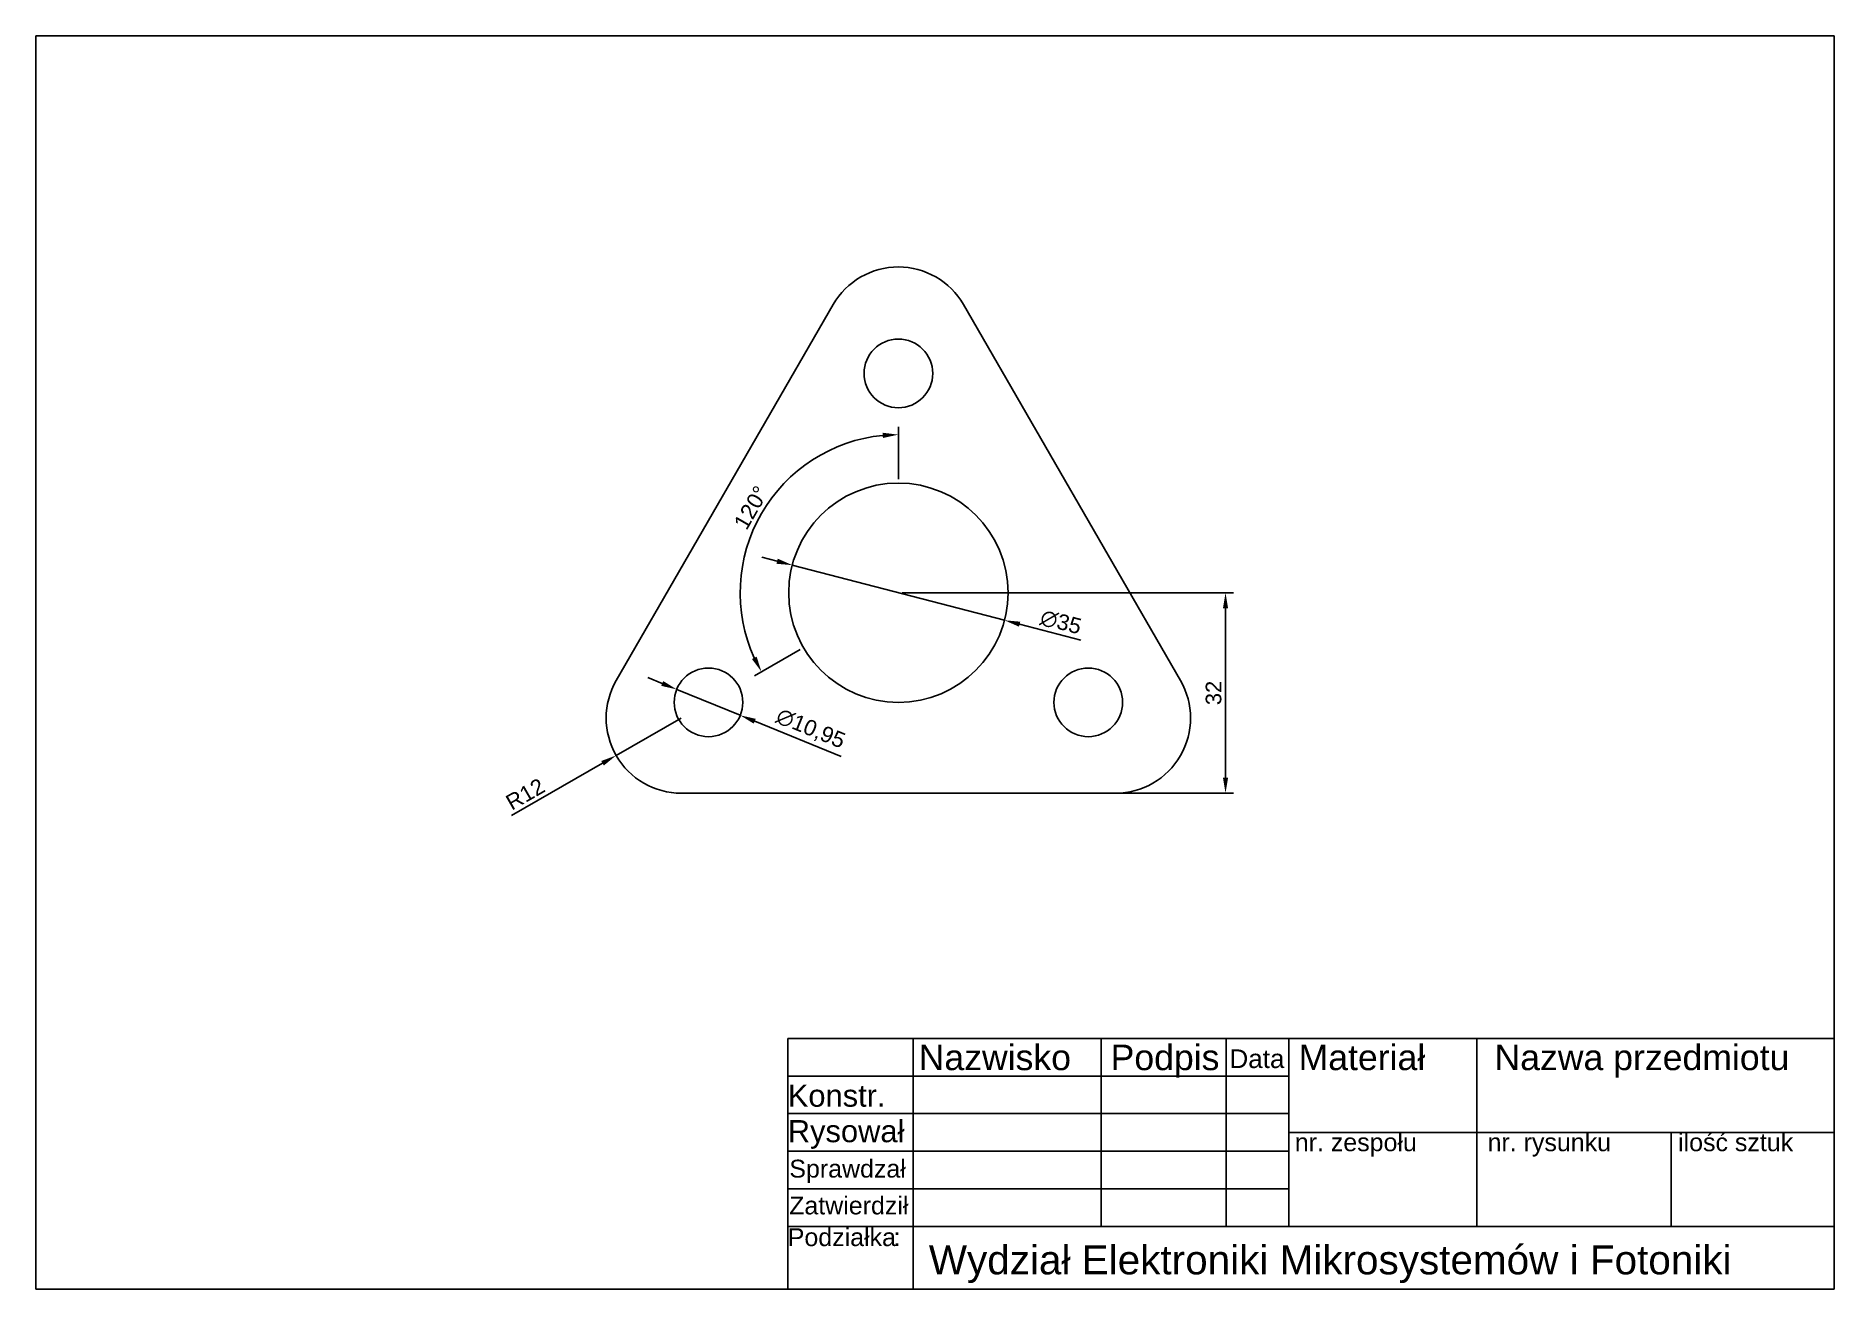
# Model space of a CAD drawing. Header units: millimetres. Extents: x 5 to 292, y 5 to 205.
import ezdxf

# ---------------------------------------------------------------- set-up
doc = ezdxf.new("R2010")
doc.units = ezdxf.units.MM
doc.styles.get("Standard").update_dxf_attribs({"font": 'arial.ttf'})
doc.dimstyles.new('ISO-25', dxfattribs={"dimtxt": 2.5, "dimasz": 2.5, "dimexe": 1.25, "dimexo": 0.625, "dimtad": 1, "dimtxsty": 'Standard', "dimcen": 2.5, "dimadec": 0, "dimazin": 0, "dimtfac": 1, "dimtmove": 0, "dimatfit": 3, "dimfxl": 1, "dimarcsym": 0})

# ---------------------------------------------------------------- blocks, each defined once
blk = doc.blocks.new('*U3')
blk.add_circle((0, 0), 5.48)
blk = doc.blocks.new('*U4')
at = {"color": 0, "linetype": 'ByBlock', "lineweight": -2, "transparency": 16777216}
blk.add_blockref('*U3', (412.03, 125.84), dxfattribs=at)
for p, rotation in [((381.72, 73.34), 120), ((442.34, 73.34), 240)]:
    blk.add_blockref('*U3', p, dxfattribs=dict(at, rotation=rotation))
blk = doc.blocks.new('*D5')
at = {"color": 0, "lineweight": -2, "transparency": 16777216}
for p, q in [((104.96, 101.65), (102.64, 102.6)), ((107.27, 100.71), (117.41, 96.57)), ((133.54, 89.98), (119.73, 95.62))]:
    blk.add_line(p, q, dxfattribs=at)
at = {"color": 0, "transparency": 16777216}
for points in [[(105.12, 102.04), (104.8, 101.27), (107.27, 100.71)], [(119.88, 96.01), (119.57, 95.24), (117.41, 96.57)]]:
    blk.add_solid(points, dxfattribs=at)
at = {"layer": 'Defpoints', "color": 0, "transparency": 16777216}
for p in [(107.27, 100.71), (117.41, 96.57)]:
    blk.add_point(p, dxfattribs=at)
at = {"color": 0, "transparency": 16777216, "insert": (128.61, 94.34), "char_height": 2.5, "attachment_point": 5, "rotation": 337.7863}
blk.add_mtext('∅10,95', dxfattribs=at)
blk = doc.blocks.new('*D6')
at = {"color": 0, "lineweight": -2, "transparency": 16777216}
for p, q in [((123.3, 121.17), (120.88, 121.8)), ((125.72, 120.54), (159.59, 111.74)), ((171.76, 108.58), (162.01, 111.11))]:
    blk.add_line(p, q, dxfattribs=at)
at = {"color": 0, "transparency": 16777216}
for points in [[(123.4, 121.57), (123.19, 120.76), (125.72, 120.54)], [(162.11, 111.51), (161.91, 110.71), (159.59, 111.74)]]:
    blk.add_solid(points, dxfattribs=at)
at = {"layer": 'Defpoints', "color": 0, "transparency": 16777216}
for p in [(125.72, 120.54), (159.59, 111.74)]:
    blk.add_point(p, dxfattribs=at)
at = {"color": 0, "transparency": 16777216, "insert": (168.59, 111.44), "char_height": 2.5, "attachment_point": 5, "rotation": 345.4357}
blk.add_mtext('∅35', dxfattribs=at)
blk = doc.blocks.new('*D7')
at = {"color": 0, "lineweight": -2, "transparency": 16777216}
for p, q in [((108.01, 96.14), (97.6, 90.16)), ((80.91, 80.58), (95.44, 88.92))]:
    blk.add_line(p, q, dxfattribs=at)
at = {"color": 0, "transparency": 16777216}
blk.add_solid([(95.23, 89.28), (95.64, 88.56), (97.6, 90.16)], dxfattribs=at)
at = {"layer": 'Defpoints', "color": 0, "transparency": 16777216}
for p in [(108.01, 96.14), (97.6, 90.16)]:
    blk.add_point(p, dxfattribs=at)
at = {"color": 0, "transparency": 16777216, "insert": (83.1, 84), "char_height": 2.5, "attachment_point": 5, "rotation": 29.856}
blk.add_mtext('R12', dxfattribs=at)
blk = doc.blocks.new('*D8')
at = {"color": 0, "lineweight": -2, "transparency": 16777216}
for p, q in [((143.28, 116.14), (196.12, 116.14)), ((194.87, 113.64), (194.87, 86.64)), ((143.28, 84.14), (196.12, 84.14))]:
    blk.add_line(p, q, dxfattribs=at)
at = {"color": 0, "transparency": 16777216}
for points in [[(194.46, 113.64), (195.29, 113.64), (194.87, 116.14)], [(194.46, 86.64), (195.29, 86.64), (194.87, 84.14)]]:
    blk.add_solid(points, dxfattribs=at)
at = {"layer": 'Defpoints', "color": 0, "transparency": 16777216}
for p in [(142.65, 116.14), (142.65, 84.14), (194.87, 84.14)]:
    blk.add_point(p, dxfattribs=at)
at = {"color": 0, "transparency": 16777216, "insert": (192.97, 100.14), "char_height": 2.5, "attachment_point": 5, "rotation": 90}
blk.add_mtext('32', dxfattribs=at)
blk = doc.blocks.new('*D9')
at = {"color": 0, "lineweight": -2, "transparency": 16777216}
for p, q in [((142.65, 134.26), (142.65, 142.62)), ((126.96, 107.08), (119.71, 102.89))]:
    blk.add_line(p, q, dxfattribs=at)
blk.add_arc((142.65, 116.14), 25.24, 95.6782, 204.3218, dxfattribs=at)
at = {"color": 0, "transparency": 16777216}
for points in [[(140.14, 141.67), (140.18, 140.83), (142.65, 141.37)], [(120.03, 105.93), (119.29, 105.55), (120.8, 103.52)]]:
    blk.add_solid(points, dxfattribs=at)
at = {"layer": 'Defpoints', "color": 0, "transparency": 16777216}
for p in [(126.43, 135.47), (142.65, 133.64), (142.65, 116.14), (127.5, 107.39)]:
    blk.add_point(p, dxfattribs=at)
at = {"color": 0, "transparency": 16777216, "insert": (119.15, 129.71), "char_height": 2.5, "attachment_point": 5, "rotation": 60}
blk.add_mtext('120°', dxfattribs=at)

msp = doc.modelspace()

# ---------------------------------------------------------------- linework, layer by layer
for p, q in [((5, 5), (5, 205)), ((5, 205), (292, 205)), ((292, 205), (292, 5)), ((125, 45), (125, 5)), ((125, 45), (292, 45)), ((145, 15), (145, 45)), ((175, 39), (175, 45)), ((195, 45), (195, 15)), ((205, 39), (205, 45)), ((235, 30), (235, 45)), ((145, 39), (125, 39)), ((175, 39), (145, 39)), ((175, 39), (175, 15)), ((175, 39), (205, 39)), ((205, 39), (205, 15)), ((145, 33), (125, 33)), ((145, 33), (205, 33)), ((235, 30), (205, 30)), ((235, 30), (235, 15)), ((235, 30), (292, 30)), ((266.019, 15), (266.019, 30)), ((145, 27), (125, 27)), ((145, 27), (205, 27)), ((145, 21), (125, 21)), ((145, 21), (205, 21)), ((145, 15), (125, 15)), ((145, 15), (145, 5)), ((145, 15), (292, 15)), ((292, 5), (5, 5))]:
    msp.add_line(p, q)
msp.add_lwpolyline([(132.261, 162.138), (97.62, 102.138, 0.5773503), (108.012, 84.138), (177.294, 84.138, 0.5773503), (187.686, 102.138), (153.045, 162.138, 0.5773503)], format="xyb", close=True)
msp.add_circle((142.653, 116.138), 17.5)

# ---------------------------------------------------------------- block references
msp.add_blockref('*U4', (-269.374, 25.3))

# ---------------------------------------------------------------- texts
for s, height, p in [('Nazwisko    Podpis        Materiał       Nazwa przedmiotu', 4.06877, (145.891, 39.937)), ('Data', 2.9776, (195.499, 40.271)), ('Konstr.', 3.5275, (125, 34.102)), ('Rysował', 3.5275, (125, 28.435)), ('nr. zespołu', 2.851, (205.929, 27)), ('nr. rysunku', 2.851, (236.701, 27)), ('ilość sztuk', 2.851, (267.102, 27)), ('Sprawdzał', 2.851, (125.25, 22.789)), ('Zatwierdził', 2.851, (125.224, 16.912)), ('Podziałka', 2.851, (125, 11.854)), (':', 2.851, (141.882, 11.86)), ('Wydział Elektroniki Mikrosystemów i Fotoniki', 4.62386, (147.514, 7.343))]:
    msp.add_text(s, height=height).set_placement(p)

# ---------------------------------------------------------------- dimensions: what is measured, and where the dimension line sits
dim = msp.add_angular_dim_3p(base=(126.431, 135.47), center=(142.653, 116.138), p1=(142.653, 133.638), p2=(127.497, 107.388), dimstyle='ISO-25')
dim.commit()
dim.dimension.update_dxf_attribs({"geometry": '*D9', "text_midpoint": (119.151, 129.707)})
for p1, p2, picture, middle in [((125.715, 120.539), (159.591, 111.737), '*D6', (168.093, 109.528)), ((107.273, 100.708), (117.411, 96.568), '*D5', (127.791, 92.329))]:
    dim = msp.add_diameter_dim_2p(p1=p1, p2=p2, dimstyle='ISO-25')
    dim.commit()
    dim.dimension.update_dxf_attribs({"geometry": picture, "text_midpoint": middle})
dim = msp.add_linear_dim(base=(194.874, 84.138), p1=(142.653, 116.138), p2=(142.653, 84.138), angle=90, dimstyle='ISO-25')
dim.commit()
dim.dimension.update_dxf_attribs({"geometry": '*D8', "text_midpoint": (192.972, 100.138)})
dim = msp.add_radius_dim(center=(108.012, 96.138), mpoint=(97.605, 90.164), dimstyle='ISO-25')
dim.commit()
dim.dimension.update_dxf_attribs({"geometry": '*D7', "text_midpoint": (84.032, 82.373), "dimtype": 164})

doc.saveas('drawing.dxf')
